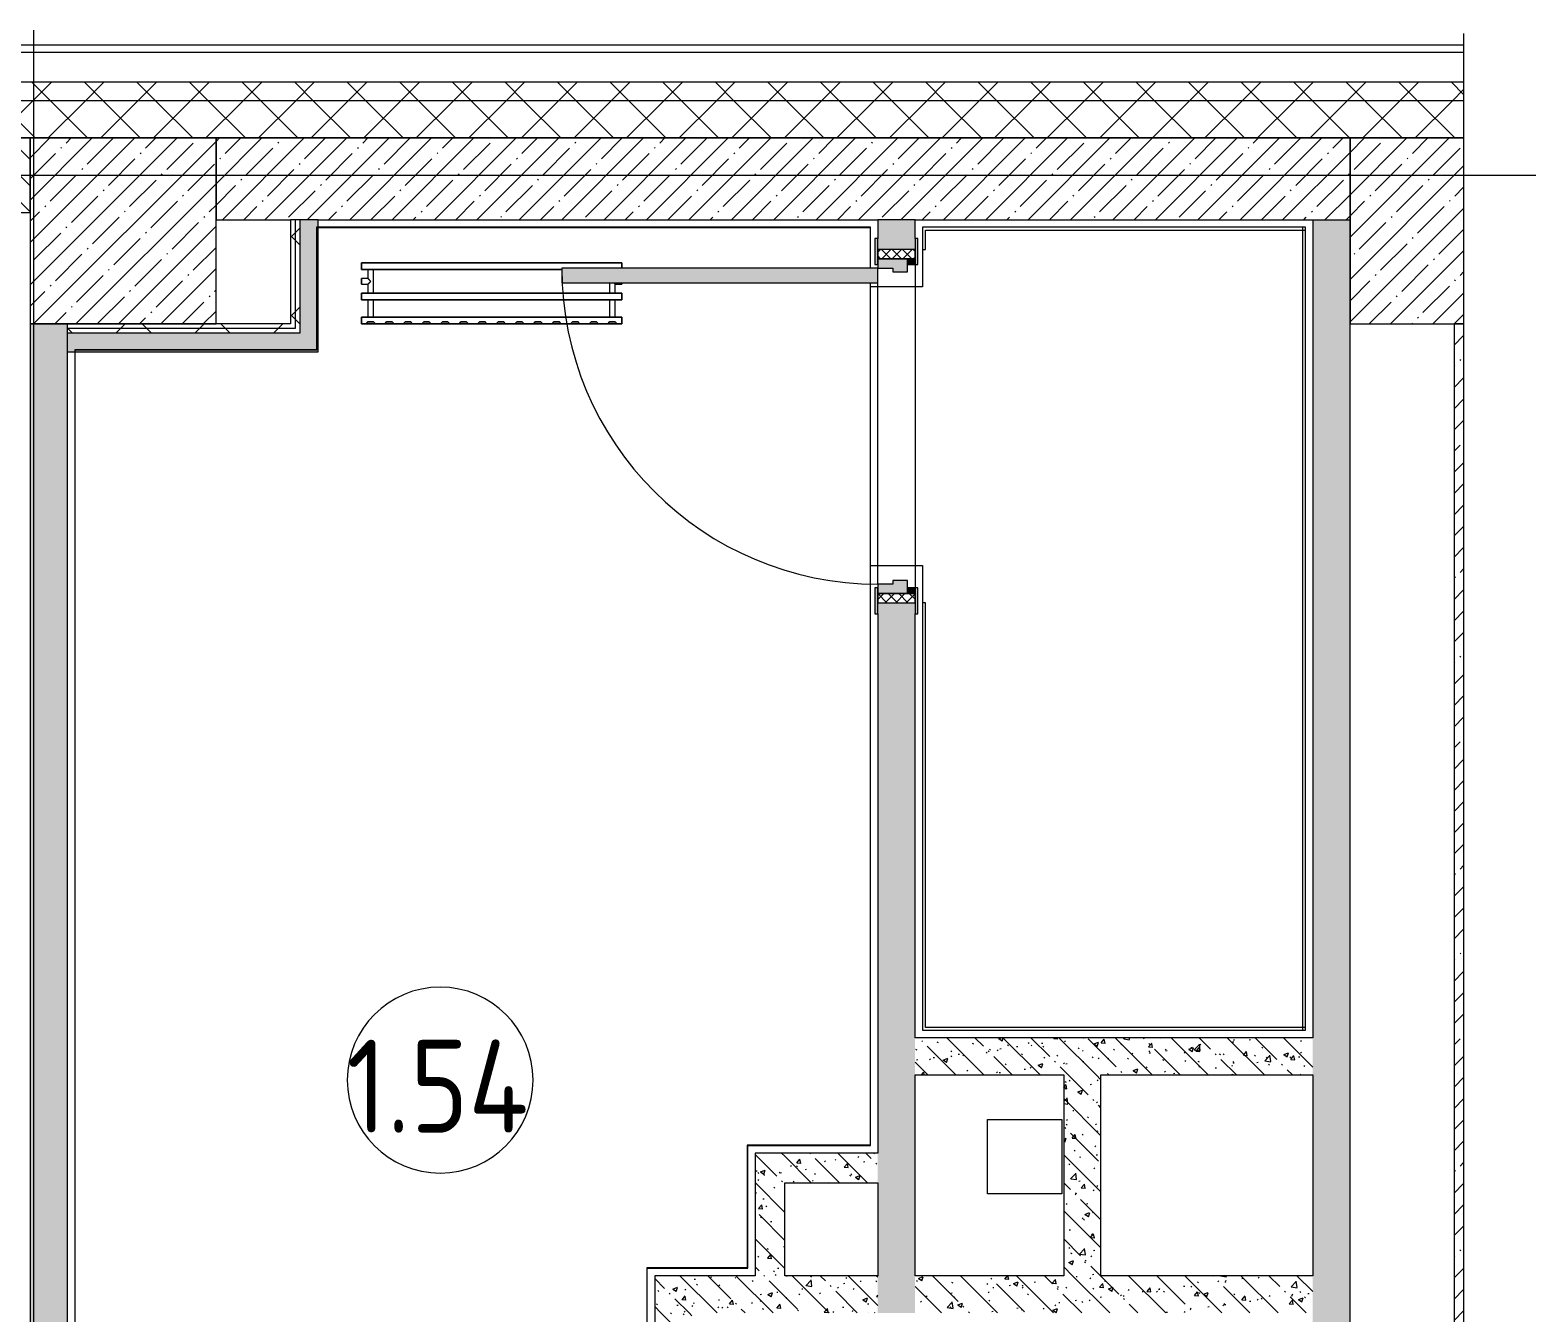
# Model space of a CAD drawing. Header units: millimetres. Extents: x -7229 to 200285, y -8553 to 29000.
# Drawn here: x 176806 to 180856, y 23940 to 27390 of the extents above; entities that cross this region are included whole.
import ezdxf

# ---------------------------------------------------------------- set-up
doc = ezdxf.new("R2010")
doc.units = ezdxf.units.MM
doc.linetypes.add('Осевая', pattern=[15875, 3175, -2381.25, 7937.5, -2381.25])
for name, color, linetype, lineweight in [('A-AREA-IDEN', 7, 'Continuous', 9), ('A-DETL-GENF', 7, 'Continuous', 9), ('A-WALL-2', 7, 'Continuous', 9), ('A-WALL-4', 7, 'Continuous', 13), ('I-WALL-7', 7, 'Continuous', 9), ('M-EQPM-2', 7, 'Continuous', 9), ('S-COLS-2', 7, 'Continuous', 9), ('Оси', 7, 'Continuous', 9), ('Оси-2', 7, 'Осевая', 9)]:
    doc.layers.add(name, color=color, linetype=linetype, lineweight=lineweight)
for name, color, linetype, lineweight, true_color in [('A-DOOR-5', 7, 'Continuous', 9, 0xaaaaaa), ('A-DOOR-6', 7, 'Continuous', 9, 0xe2e2e2), ('A-DOOR-FRAM-4', 7, 'Continuous', 9, 0xe2e2e2), ('A-DOOR-FRAM-5', 7, 'Continuous', 9, 0xaaaaaa), ('A-FLOR-3', 7, 'Continuous', 9, 0xaaaaaa), ('I-WALL-4', 7, 'Continuous', 9, 0xe7e7e7), ('I-WALL-8', 7, 'Continuous', 9, 0x787878)]:
    doc.layers.add(name, color=color, linetype=linetype, lineweight=lineweight, true_color=true_color)
doc.styles.add('GOST Common', font='GOST_Common.ttf', dxfattribs={"width": 0.9, "height": 250})
pattern_1 = [(45, (96155.96, 0), (-57.02463, 57.02463), []), (45, (96212.986, 0), (-57.02463, 57.02463), [100.806, -20.161, 3.353, -16.808])]
pattern_2 = [(135, (96155.96, 0), (-75.43415, -75.43415), [106.68, -17.78, 3.556, -17.78]), (135, (96155.96, 75.39), (-75.43415, -75.43415), []), (50, (96155.96, 0), (127.52922, -11.15758), [13.335, -146.685]), (355, (96155.96, 0), (-24.66966, 133.74002), [10.668, -117.348]), (100.451, (96166.59, -0.93), (102.85973, 122.58178), [11.333, -124.663]), (46.184, (96155.96, 35.56), (189.75516, -29.43036), [20.002, -220.027]), (96.636, (96171.77, 33.1), (166.1822, 173.1996), [17, -186.995]), (351.184, (96155.96, 35.56), (166.18393, 173.19757), [16.002, -176.022]), (21, (96173.74, 26.67), (106.13027, -71.58603), [13.335, -146.685]), (326, (96173.74, 26.67), (43.26188, 128.93175), [10.668, -117.348]), (71.451, (96182.58, 20.7), (149.39198, 57.34505), [11.333, -124.663]), (37.5, (96155.96, 0), (2.162228, 59.188357), [3.353, -112.573, 3.353, -115.773, -117.792]), (37.5, (96155.96, 0), (2.162228, 59.188357), [-235.052, 3.353, -114.44]), (7.5, (96155.96, 0), (46.773857, 70.126152), [3.353, -64.567, 3.353, -109.906, -44.894]), (7.5, (96155.96, 0), (46.773857, 70.126152), [-181.178, 3.353, -41.542]), (327.5, (96116.31, 0), (94.91367, -4.010093), [3.353, -41.097, 3.353, -135.331, -184.023]), (327.5, (96116.31, 0), (94.91367, -4.010093), [-183.134, 3.353, -180.67]), (317.5, (96098.53, 0), (103.69057, 17.79882), [3.353, -54.432, 3.353, -88.748, -130.683]), (317.5, (96098.53, 0), (103.69057, 17.79882), [-149.885, 3.353, -127.33])]
pattern_3 = [(45, (96155.96, 0), (-70.71068, 70.71068), []), (135, (96155.96, 0), (-70.71068, -70.71068), [])]
pattern_4 = [(45, (96155.96, 0), (-106.06602, 106.06602), []), (135, (96155.96, 0), (-106.06602, -106.06602), [])]

# ---------------------------------------------------------------- blocks, each defined once
blk = doc.blocks.new('110_Дверь_СКБ_1Ст_Внутренняя1 - Д-7_л__950x2100h_Туалет-32089464-План монтажа зашивок 1 этажа  в осях 12-23 лист 1')
at = {"layer": 'A-DOOR-5'}
h = blk.add_hatch(dxfattribs=at)
h.set_pattern_fill('FP_31', color=256, style=0, pattern_type=2)
h.set_pattern_definition([(135, (1826.41, 114.685), (-14.14214, -14.14214), []), (225, (1826.41, 114.685), (14.14214, -14.14214), [])])
h.paths.add_polyline_path([(462.5, -50), (487.5, -50), (487.5, 50), (462.5, 50)])
at = {"layer": 'A-DOOR-6'}
h = blk.add_hatch(color=256, dxfattribs=at)
h.paths.add_polyline_path([(-437.5, -30), (-402.5, -30), (-402.5, 10), (-412.5, 10), (-412.5, 50), (-437.5, 50)])
h.paths.add_polyline_path([(427.5, 10), (427.5, -30), (462.5, -30), (462.5, 50), (437.5, 50), (437.5, 10)])
at = {"layer": 'A-DOOR-FRAM-4'}
for points in [[(397.5, 668.3), (397.5, 50), (437.5, 50), (437.5, 900), (397.5, 900), (397.5, 747.3)], [(-492.5, 50), (-422.5, 50), (-422.5, 58), (-492.5, 58)], [(447.5, 58), (447.5, 50), (517.5, 50), (517.5, 58), (462.5, 58)], [(-437.5, -50), (-422.5, -50), (-422.5, -30), (-437.5, -30)], [(447.5, -50), (462.5, -50), (462.5, -30), (447.5, -30)], [(-492.5, -58), (-422.5, -58), (-422.5, -50), (-492.5, -50)], [(447.5, -58), (517.5, -58), (517.5, -50), (447.5, -50)]]:
    blk.add_hatch(color=256, dxfattribs=at).paths.add_polyline_path(points)
at = {"layer": 'A-DOOR-FRAM-5'}
h = blk.add_hatch(dxfattribs=at)
h.set_pattern_fill('FP_32', color=256, style=0, pattern_type=2)
h.set_pattern_definition([(45, (-296.384, 114.685), (-14.1421, 14.1421), []), (135, (-296.384, 114.685), (-14.1421, -14.1421), [])])
h.paths.add_polyline_path([(-462.5, -50), (-437.5, -50), (-437.5, 50), (-462.5, 50)])
at = {"layer": 'A-DOOR-5'}
for p, q in [((437.5, 900), (397.5, 900)), ((397.5, 900), (397.5, 50)), ((437.5, 50), (437.5, 900)), ((397.5, 50), (437.5, 50))]:
    blk.add_line(p, q, dxfattribs=at)
blk.add_arc((437.5, 50), 850, 90, 180, dxfattribs=at)
at = {"layer": 'A-DOOR-FRAM-5'}
for p, q in [((-422.5, 58), (-492.5, 58)), ((-492.5, 58), (-492.5, 50)), ((-492.5, 50), (-422.5, 50)), ((-437.5, 50), (-462.5, 50)), ((-462.5, 50), (-462.5, -50)), ((-412.5, 50), (-437.5, 50)), ((-437.5, 50), (-437.5, -30)), ((-437.5, -50), (-437.5, 50)), ((-422.5, 50), (-437.5, 50)), ((-437.5, 50), (-437.5, 49)), ((-437.5, 49), (-422.5, 49)), ((-422.5, 50), (-422.5, 58)), ((-422.5, 49), (-422.5, 50)), ((-412.5, 10), (-412.5, 50)), ((437.5, 50), (437.5, 10)), ((462.5, 50), (437.5, 50)), ((517.5, 58), (447.5, 58)), ((447.5, 58), (447.5, 50)), ((462.5, 50), (447.5, 50)), ((447.5, 50), (447.5, 49)), ((447.5, 50), (517.5, 50)), ((447.5, 49), (462.5, 49)), ((462.5, -30), (462.5, 50)), ((487.5, 50), (462.5, 50)), ((462.5, 50), (462.5, -50)), ((462.5, 49), (462.5, 50)), ((487.5, -50), (487.5, 50)), ((517.5, 50), (517.5, 58)), ((-402.5, 10), (-412.5, 10)), ((-402.5, -30), (-402.5, 10)), ((437.5, 10), (427.5, 10)), ((427.5, 10), (427.5, -30)), ((-437.5, -30), (-402.5, -30)), ((-422.5, -30), (-437.5, -30)), ((-437.5, -30), (-437.5, -50)), ((-422.5, -50), (-422.5, -30)), ((427.5, -30), (462.5, -30)), ((462.5, -30), (447.5, -30)), ((447.5, -30), (447.5, -50)), ((462.5, -50), (462.5, -30)), ((-422.5, -50), (-492.5, -50)), ((-492.5, -50), (-492.5, -58)), ((-492.5, -58), (-422.5, -58)), ((-462.5, -50), (-437.5, -50)), ((-437.5, -50), (-422.5, -50)), ((-422.5, -58), (-422.5, -50)), ((447.5, -50), (462.5, -50)), ((517.5, -50), (447.5, -50)), ((447.5, -50), (447.5, -58)), ((447.5, -58), (517.5, -58)), ((462.5, -50), (487.5, -50)), ((517.5, -58), (517.5, -50))]:
    blk.add_line(p, q, dxfattribs=at)
blk = doc.blocks.new('radiator_prado_classic_z_tip_30_po exemplyaru - Classic Z Тип 30-500-V198-План монтажа зашивок 1 этажа  в осях 12-23 лист 1')
at = {"layer": 'M-EQPM-2'}
for p, q in [((0, 228), (0, 210)), ((700, 228), (0, 228)), ((0, 210), (0, 228)), ((0, 228), (12.5, 228)), ((0, 210), (700, 210)), ((17.5, 210), (0, 210)), ((12.5, 228), (37.5, 228)), ((37.5, 228), (12.5, 228)), ((12.5, 228), (37.5, 228)), ((12.5, 228), (17.5, 223)), ((12.5, 228), (17.5, 223)), ((32.5, 223), (17.5, 223)), ((17.5, 223), (32.5, 223)), ((17.5, 210), (17.5, 164)), ((17.5, 210), (17.5, 164)), ((30.3, 210), (17.5, 210)), ((17.5, 210), (32.5, 210)), ((32.5, 210), (17.5, 210)), ((17.5, 210), (21.3, 210)), ((31.5, 210), (18.5, 210)), ((21.3, 210), (30.3, 210)), ((31.5, 210), (30.3, 210)), ((30.3, 210), (32.5, 210)), ((32.5, 210), (31.5, 210)), ((32.5, 223), (37.5, 228)), ((37.5, 228), (32.5, 223)), ((32.5, 164), (32.5, 210)), ((32.5, 164), (32.5, 210)), ((667.5, 210), (32.5, 210)), ((37.5, 228), (62.5, 228)), ((62.5, 228), (87.5, 228)), ((87.5, 228), (62.5, 228)), ((62.5, 228), (87.5, 228)), ((62.5, 228), (67.5, 223)), ((62.5, 228), (67.5, 223)), ((82.5, 223), (67.5, 223)), ((67.5, 223), (82.5, 223)), ((82.5, 223), (87.5, 228)), ((87.5, 228), (82.5, 223)), ((87.5, 228), (112.5, 228)), ((112.5, 228), (137.5, 228)), ((137.5, 228), (112.5, 228)), ((112.5, 228), (137.5, 228)), ((112.5, 228), (117.5, 223)), ((112.5, 228), (117.5, 223)), ((132.5, 223), (117.5, 223)), ((117.5, 223), (132.5, 223)), ((132.5, 223), (137.5, 228)), ((137.5, 228), (132.5, 223)), ((137.5, 228), (162.5, 228)), ((162.5, 228), (187.5, 228)), ((187.5, 228), (162.5, 228)), ((162.5, 228), (187.5, 228)), ((162.5, 228), (167.5, 223)), ((162.5, 228), (167.5, 223)), ((182.5, 223), (167.5, 223)), ((167.5, 223), (182.5, 223)), ((182.5, 223), (187.5, 228)), ((187.5, 228), (182.5, 223)), ((187.5, 228), (212.5, 228)), ((212.5, 228), (237.5, 228)), ((237.5, 228), (212.5, 228)), ((212.5, 228), (237.5, 228)), ((212.5, 228), (217.5, 223)), ((212.5, 228), (217.5, 223)), ((232.5, 223), (217.5, 223)), ((217.5, 223), (232.5, 223)), ((232.5, 223), (237.5, 228)), ((237.5, 228), (232.5, 223)), ((237.5, 228), (262.5, 228)), ((262.5, 228), (287.5, 228)), ((287.5, 228), (262.5, 228)), ((262.5, 228), (287.5, 228)), ((262.5, 228), (267.5, 223)), ((262.5, 228), (267.5, 223)), ((282.5, 223), (267.5, 223)), ((267.5, 223), (282.5, 223)), ((282.5, 223), (287.5, 228)), ((287.5, 228), (282.5, 223)), ((287.5, 228), (312.5, 228)), ((312.5, 228), (337.5, 228)), ((337.5, 228), (312.5, 228)), ((312.5, 228), (337.5, 228)), ((312.5, 228), (317.5, 223)), ((312.5, 228), (317.5, 223)), ((332.5, 223), (317.5, 223)), ((317.5, 223), (332.5, 223)), ((332.5, 223), (337.5, 228)), ((337.5, 228), (332.5, 223)), ((337.5, 228), (362.5, 228)), ((362.5, 228), (387.5, 228)), ((387.5, 228), (362.5, 228)), ((362.5, 228), (387.5, 228)), ((362.5, 228), (367.5, 223)), ((362.5, 228), (367.5, 223)), ((382.5, 223), (367.5, 223)), ((367.5, 223), (382.5, 223)), ((382.5, 223), (387.5, 228)), ((387.5, 228), (382.5, 223)), ((387.5, 228), (412.5, 228)), ((412.5, 228), (437.5, 228)), ((437.5, 228), (412.5, 228)), ((412.5, 228), (437.5, 228)), ((412.5, 228), (417.5, 223)), ((412.5, 228), (417.5, 223)), ((432.5, 223), (417.5, 223)), ((417.5, 223), (432.5, 223)), ((432.5, 223), (437.5, 228)), ((437.5, 228), (432.5, 223)), ((437.5, 228), (462.5, 228)), ((462.5, 228), (487.5, 228)), ((487.5, 228), (462.5, 228)), ((462.5, 228), (487.5, 228)), ((462.5, 228), (467.5, 223)), ((462.5, 228), (467.5, 223)), ((482.5, 223), (467.5, 223)), ((467.5, 223), (482.5, 223)), ((482.5, 223), (487.5, 228)), ((487.5, 228), (482.5, 223)), ((487.5, 228), (512.5, 228)), ((512.5, 228), (537.5, 228)), ((537.5, 228), (512.5, 228)), ((512.5, 228), (537.5, 228)), ((512.5, 228), (517.5, 223)), ((512.5, 228), (517.5, 223)), ((532.5, 223), (517.5, 223)), ((517.5, 223), (532.5, 223)), ((532.5, 223), (537.5, 228)), ((537.5, 228), (532.5, 223)), ((537.5, 228), (562.5, 228)), ((562.5, 228), (587.5, 228)), ((587.5, 228), (562.5, 228)), ((562.5, 228), (587.5, 228)), ((562.5, 228), (567.5, 223)), ((562.5, 228), (567.5, 223)), ((582.5, 223), (567.5, 223)), ((567.5, 223), (582.5, 223)), ((582.5, 223), (587.5, 228)), ((587.5, 228), (582.5, 223)), ((587.5, 228), (612.5, 228)), ((612.5, 228), (637.5, 228)), ((637.5, 228), (612.5, 228)), ((612.5, 228), (637.5, 228)), ((612.5, 228), (617.5, 223)), ((617.5, 223), (612.5, 228)), ((632.5, 223), (617.5, 223)), ((617.5, 223), (632.5, 223)), ((632.5, 223), (637.5, 228)), ((637.5, 228), (632.5, 223)), ((637.5, 228), (662.5, 228)), ((662.5, 228), (687.5, 228)), ((687.5, 228), (662.5, 228)), ((662.5, 228), (687.5, 228)), ((662.5, 228), (667.5, 223)), ((662.5, 228), (667.5, 223)), ((682.5, 223), (667.5, 223)), ((667.5, 223), (682.5, 223)), ((667.5, 210), (667.5, 164)), ((667.5, 210), (667.5, 164)), ((682.5, 210), (667.5, 210)), ((667.5, 210), (667.8, 210)), ((682.5, 210), (667.5, 210)), ((667.5, 210), (682.5, 210)), ((667.8, 210), (675, 210)), ((681.5, 210), (668.5, 210)), ((675, 210), (682.5, 210)), ((682.5, 223), (687.5, 228)), ((687.5, 228), (682.5, 223)), ((682.5, 164), (682.5, 210)), ((682.5, 164), (682.5, 210)), ((700, 210), (682.5, 210)), ((687.5, 228), (700, 228)), ((700, 210), (700, 228)), ((700, 228), (700, 210)), ((700, 164), (0, 164)), ((0, 164), (0, 146)), ((0, 146), (0, 164)), ((0, 164), (17.5, 164)), ((32.5, 164), (17.5, 164)), ((17.5, 164), (32.5, 164)), ((32.5, 164), (17.5, 164)), ((17.5, 164), (32.5, 164)), ((18.5, 164), (31.5, 164)), ((32.5, 164), (667.5, 164)), ((682.5, 164), (667.5, 164)), ((667.5, 164), (682.5, 164)), ((682.5, 164), (667.5, 164)), ((667.5, 164), (682.5, 164)), ((668.5, 164), (681.5, 164)), ((682.5, 164), (700, 164)), ((700, 146), (700, 164)), ((700, 164), (700, 146)), ((0, 146), (700, 146)), ((17.5, 146), (0, 146)), ((17.5, 121.5), (0, 121.5)), ((17.5, 146), (17.5, 121.5)), ((17.5, 146), (17.5, 121.5)), ((17.5, 146), (32.5, 146)), ((32.5, 146), (17.5, 146)), ((17.5, 146), (32.5, 146)), ((19.7, 146), (17.5, 146)), ((31.5, 146), (18.5, 146)), ((32.5, 146), (19.7, 146)), ((32.5, 118.3), (32.5, 146)), ((32.5, 118.3), (32.5, 146)), ((667.5, 146), (32.5, 146)), ((667.5, 146), (667.5, 82)), ((667.5, 146), (667.5, 82)), ((667.5, 146), (682.5, 146)), ((682.5, 146), (667.5, 146)), ((667.5, 146), (682.5, 146)), ((682.5, 146), (667.5, 146)), ((681.5, 146), (668.5, 146)), ((682.5, 121.5), (682.5, 146)), ((682.5, 121.5), (682.5, 146)), ((700, 146), (682.5, 146)), ((700, 121.5), (700, 106.5)), ((700, 121.2), (700, 121.5)), ((17.5, 121.5), (0, 121.5)), ((0, 121.5), (0, 121.2)), ((0, 119.3), (0, 121.5)), ((0, 121.2), (0, 119.3)), ((0, 121.2), (0, 120.5)), ((0, 120.5), (0, 121.2)), ((0, 121.2), (0, 121.2)), ((0, 120.5), (0, 119.3)), ((0, 119.3), (0, 120.5)), ((700, 82), (161.2, 82)), ((161.2, 82), (667.5, 82)), ((682.5, 82), (667.5, 82)), ((667.5, 82), (682.5, 82)), ((682.5, 82), (667.5, 82)), ((667.5, 82), (682.5, 82)), ((668.5, 82), (681.5, 82)), ((700, 121.5), (682.5, 121.5)), ((700, 121.5), (682.5, 121.5)), ((682.5, 82), (682.5, 106.5)), ((682.5, 106.5), (700, 106.5)), ((682.5, 82), (682.5, 106.5)), ((682.5, 106.5), (700, 106.5)), ((682.5, 82), (700, 82)), ((700, 121.5), (700, 121.2)), ((700, 121.2), (700, 121.5)), ((700, 106.8), (700, 121.2)), ((700, 121.2), (700, 106.8)), ((700, 106.8), (700, 121.2)), ((700, 106.5), (700, 106.8)), ((700, 106.8), (700, 106.5)), ((700, 106.5), (700, 106.8)), ((700, 64), (700, 82)), ((700, 82), (700, 64)), ((0, 78.3), (0, 64)), ((0, 64), (0, 78.3)), ((700, 64), (0, 64)), ((0, 64), (700, 64))]:
    blk.add_line(p, q, dxfattribs=at)
for points, knots in [([(17.8, 121.2), (17.7, 121.3), (17.7, 121.3), (17.5, 121.5), (17.5, 121.5), (17.5, 121.5)], [0.8571429, 0.8571429, 0.8571429, 0.8571429, 0.8928571, 0.9285714, 1, 1, 1, 1]), ([(17.5, 121.5), (17.5, 121.5), (17.5, 121.5), (17.7, 121.3), (17.7, 121.3), (17.8, 121.2)], [0, 0, 0, 0, 0.0714286, 0.1071429, 0.1428571, 0.1428571, 0.1428571, 0.1428571]), ([(675, 114), (675.5, 114.5), (676.4, 115.4), (677.6, 116.6), (678.4, 117.4), (678.9, 117.9), (679.2, 118.2), (679.5, 118.5), (679.8, 118.8), (680.1, 119.2), (680.4, 119.4), (680.7, 119.7), (681, 120), (681.3, 120.3), (681.5, 120.5), (681.7, 120.7), (681.9, 120.9), (682.1, 121.1), (682.2, 121.2), (682.3, 121.3), (682.5, 121.5), (682.5, 121.5), (682.5, 121.5)], [0, 0, 0, 0, 0.142857, 0.285714, 0.357143, 0.392857, 0.428571, 0.464286, 0.5, 0.535714, 0.571429, 0.607143, 0.642857, 0.678571, 0.714286, 0.75, 0.785714, 0.821429, 0.857143, 0.892857, 0.928571, 1, 1, 1, 1]), ([(682.5, 121.5), (682.5, 121.5), (682.5, 121.5), (682.3, 121.3), (682.3, 121.3), (682.2, 121.2)], [0, 0, 0, 0, 0.0714286, 0.1071429, 0.1428571, 0.1428571, 0.1428571, 0.1428571]), ([(17.5, 121.5), (17.5, 121.5), (17.5, 121.5), (17.7, 121.3), (17.7, 121.3), (17.8, 121.2)], [0, 0, 0, 0, 0.0714286, 0.1071429, 0.1428571, 0.1428571, 0.1428571, 0.1428571]), ([(19.6, 119.4), (19.5, 119.5), (19.3, 119.7), (19, 120), (18.7, 120.3), (18.5, 120.5), (18.3, 120.7), (18.1, 120.9), (17.9, 121.1), (17.8, 121.2), (17.7, 121.3), (17.5, 121.5), (17.5, 121.5), (17.5, 121.5)], [0.5714286, 0.5714286, 0.5714286, 0.5714286, 0.6071429, 0.6428571, 0.6785714, 0.7142857, 0.75, 0.7857143, 0.8214286, 0.8571429, 0.8928571, 0.9285714, 1, 1, 1, 1]), ([(682.5, 106.5), (682.5, 106.5), (682.5, 106.5), (682.3, 106.7), (682.2, 106.8), (682.1, 106.9), (681.9, 107.1), (681.7, 107.3), (681.5, 107.5), (681.3, 107.7), (681, 108), (680.7, 108.3), (680.4, 108.6), (680.1, 108.8), (679.7, 109.3), (679.3, 109.7), (678.9, 110.1), (678.4, 110.6), (677.6, 111.4), (676.4, 112.6), (675.5, 113.5), (675, 114)], [0, 0, 0, 0, 0.071429, 0.107143, 0.142857, 0.178571, 0.214286, 0.25, 0.285714, 0.321429, 0.357143, 0.392857, 0.428571, 0.464286, 0.5, 0.571429, 0.607143, 0.642857, 0.714286, 0.857143, 1, 1, 1, 1]), ([(682.2, 121.2), (682.2, 121.2), (682.1, 121.1), (681.9, 120.9), (681.7, 120.7), (681.5, 120.5), (681.3, 120.3), (681, 120), (680.7, 119.7), (680.4, 119.4), (680.1, 119.2), (679.7, 118.7), (679.3, 118.3), (678.9, 117.9), (678.4, 117.4), (677.6, 116.6), (676.9, 115.9), (676.4, 115.4)], [0.1428571, 0.1428571, 0.1428571, 0.1428571, 0.1785714, 0.2142857, 0.25, 0.2857143, 0.3214286, 0.3571429, 0.3928571, 0.4285714, 0.4642857, 0.5, 0.5714286, 0.6071429, 0.6428571, 0.7142857, 0.8571429, 0.8571429, 0.8571429, 0.8571429]), ([(676.4, 115.4), (676.9, 115.9), (677.6, 116.6), (678.4, 117.4), (678.9, 117.9), (679.2, 118.2), (679.5, 118.5), (679.8, 118.8), (680.1, 119.2), (680.4, 119.4), (680.7, 119.7), (681, 120), (681.3, 120.3), (681.5, 120.5), (681.7, 120.7), (681.9, 120.9), (682.1, 121.1), (682.2, 121.2), (682.2, 121.2)], [0.1428571, 0.1428571, 0.1428571, 0.1428571, 0.2857143, 0.3571429, 0.3928571, 0.4285714, 0.4642857, 0.5, 0.5357143, 0.5714286, 0.6071429, 0.6428571, 0.6785714, 0.7142857, 0.75, 0.7857143, 0.8214286, 0.8571429, 0.8571429, 0.8571429, 0.8571429]), ([(682.2, 121.2), (682.2, 121.2), (682.1, 121.1), (681.9, 120.9), (681.7, 120.7), (681.5, 120.5), (681.3, 120.3), (681, 120), (680.7, 119.7), (680.4, 119.4), (680.1, 119.2), (679.7, 118.7), (679.3, 118.3), (678.9, 117.9), (678.4, 117.4), (678.1, 117.1), (677.9, 116.9)], [0.1428571, 0.1428571, 0.1428571, 0.1428571, 0.1785714, 0.2142857, 0.25, 0.2857143, 0.3214286, 0.3571429, 0.3928571, 0.4285714, 0.4642857, 0.5, 0.5714286, 0.6071429, 0.6428571, 0.7142857, 0.7142857, 0.7142857, 0.7142857]), ([(677.9, 111.1), (678.1, 110.9), (678.4, 110.6), (678.9, 110.1), (679.2, 109.8), (679.5, 109.5), (679.8, 109.2), (680.1, 108.8), (680.4, 108.6), (680.7, 108.3), (681, 108), (681.3, 107.7), (681.5, 107.5), (681.7, 107.3), (681.9, 107.1), (682.1, 106.9), (682.2, 106.8), (682.2, 106.8)], [0.2857143, 0.2857143, 0.2857143, 0.2857143, 0.3571429, 0.3928571, 0.4285714, 0.4642857, 0.5, 0.5357143, 0.5714286, 0.6071429, 0.6428571, 0.6785714, 0.7142857, 0.75, 0.7857143, 0.8214286, 0.8571429, 0.8571429, 0.8571429, 0.8571429]), ([(677.9, 111.1), (678.1, 110.9), (678.4, 110.6), (678.9, 110.1), (679.1, 109.9), (679.2, 109.8)], [0.2857143, 0.2857143, 0.2857143, 0.2857143, 0.3571429, 0.3928571, 0.4285714, 0.4285714, 0.4285714, 0.4285714]), ([(682.2, 106.8), (682.2, 106.8), (682.1, 106.9), (681.9, 107.1), (681.7, 107.3), (681.5, 107.5), (681.3, 107.7), (681, 108), (680.7, 108.3), (680.4, 108.6), (680.1, 108.8), (679.7, 109.3), (679.3, 109.7), (678.9, 110.1), (678.4, 110.6), (678.1, 110.9), (677.9, 111.1)], [0.1428571, 0.1428571, 0.1428571, 0.1428571, 0.1785714, 0.2142857, 0.25, 0.2857143, 0.3214286, 0.3571429, 0.3928571, 0.4285714, 0.4642857, 0.5, 0.5714286, 0.6071429, 0.6428571, 0.7142857, 0.7142857, 0.7142857, 0.7142857]), ([(682.5, 121.5), (682.5, 121.5), (682.5, 121.5), (682.3, 121.3), (682.3, 121.3), (682.2, 121.2)], [0, 0, 0, 0, 0.0714286, 0.1071429, 0.1428571, 0.1428571, 0.1428571, 0.1428571]), ([(682.2, 121.2), (682.3, 121.3), (682.3, 121.3), (682.5, 121.5), (682.5, 121.5), (682.5, 121.5)], [0.8571429, 0.8571429, 0.8571429, 0.8571429, 0.8928571, 0.9285714, 1, 1, 1, 1]), ([(682.2, 106.8), (682.3, 106.7), (682.3, 106.7), (682.5, 106.5), (682.5, 106.5), (682.5, 106.5)], [0.8571429, 0.8571429, 0.8571429, 0.8571429, 0.8928571, 0.9285714, 1, 1, 1, 1]), ([(682.2, 106.8), (682.3, 106.7), (682.3, 106.7), (682.5, 106.5), (682.5, 106.5), (682.5, 106.5)], [0.8571429, 0.8571429, 0.8571429, 0.8571429, 0.8928571, 0.9285714, 1, 1, 1, 1]), ([(682.5, 106.5), (682.5, 106.5), (682.5, 106.5), (682.3, 106.7), (682.3, 106.7), (682.2, 106.8)], [0, 0, 0, 0, 0.0714286, 0.1071429, 0.1428571, 0.1428571, 0.1428571, 0.1428571])]:
    blk.add_open_spline(points, degree=3, knots=knots, dxfattribs=at)
for points in [[(19.6, 119.4), (19.5, 119.5), (19.3, 119.7), (19, 120), (18.7, 120.3), (18.5, 120.5), (18.3, 120.7), (18.1, 120.9), (17.9, 121.1), (17.8, 121.2), (17.8, 121.2)], [(17.8, 121.2), (17.8, 121.2), (17.9, 121.1), (18.1, 120.9), (18.3, 120.7), (18.5, 120.5), (18.7, 120.3), (19, 120), (19.3, 119.7), (19.5, 119.5), (19.6, 119.4)], [(17.8, 121.2), (17.8, 121.2), (17.9, 121.1), (18.1, 120.9), (18.3, 120.7), (18.5, 120.5), (18.7, 120.3), (19, 120), (19.3, 119.7), (19.5, 119.5), (19.6, 119.4)], [(676.4, 115.4), (676, 115), (675.5, 114.5), (675, 114)], [(676.4, 115.4), (676, 115), (675.5, 114.5), (675, 114)], [(675, 114), (675.5, 114.5), (676, 115), (676.4, 115.4)], [(675, 114), (675.5, 113.5), (676.4, 112.6), (677.4, 111.6), (677.9, 111.1)], [(675, 114), (675.5, 113.5), (676.4, 112.6), (677.4, 111.6), (677.9, 111.1)], [(677.9, 111.1), (677.4, 111.6), (676.4, 112.6), (675.5, 113.5), (675, 114)], [(677.9, 116.9), (677.4, 116.4), (676.9, 115.9), (676.4, 115.4)], [(679.2, 109.8), (679.3, 109.7), (679.5, 109.5), (679.8, 109.2), (680.1, 108.8), (680.3, 108.7), (680.4, 108.6)], [(680.4, 108.6), (680.5, 108.5), (680.7, 108.3), (681, 108), (681.3, 107.7), (681.5, 107.5), (681.7, 107.3), (681.9, 107.1), (682.1, 106.9), (682.2, 106.8), (682.2, 106.8)]]:
    blk.add_open_spline(points, degree=3, dxfattribs=at)
blk = doc.blocks.new('DET_L_Линия разрыва - М100-V226-План монтажа зашивок 1 этажа  в осях 12-23 лист 1')
at = {"layer": 'A-DETL-GENF'}
blk.add_line((24079.7, 0), (12339.9, 0), dxfattribs=at)
blk = doc.blocks.new('Марка_Помещения - Номер-25198446-План монтажа зашивок 1 этажа  в осях 12-23 лист 1')
at = {"layer": 'A-AREA-IDEN'}
for start, end in [(360, 180), (180, 360)]:
    blk.add_arc((0, 0), 2.5, start, end, dxfattribs=at)

msp = doc.modelspace()

# ---------------------------------------------------------------- hatches: boundary and pattern name
at = {"layer": 'A-WALL-2'}
h = msp.add_hatch(dxfattribs=at)
h.set_pattern_fill('FP_133', color=256, style=0, pattern_type=2)
h.set_pattern_definition(pattern_3)
h.paths.add_polyline_path([(178830.4, 27200), (180661.6, 27200), (180661.6, 27250), (176506, 27250), (176506, 27200), (178104.9, 27200)])
h.paths.add_polyline_path([(172906, 27200), (173406, 27200), (173406, 27250), (172506, 27250), (172506, 27200)])
h.paths.add_polyline_path([(170406, 27200), (170406, 27250), (169066, 27250), (169066, 27200), (170124.4, 27200)])
h.paths.add_polyline_path([(166496.9, 27200), (166966, 27200), (166966, 27250), (164366, 27250), (164366, 27200), (166466, 27200)])
h.paths.add_polyline_path([(162916, 27200), (163266, 27200), (163266, 27250), (162316, 27250), (162316, 27200), (162869.4, 27200)])
h.paths.add_polyline_path([(157216, 27200), (157216, 27250), (156161, 27250), (156161, 27200), (156916, 27200)])
h.paths.add_polyline_path([(153016, 27200), (153861, 27200), (153861, 27250), (153016, 27250), (153016, 27206.1)])
h.paths.add_polyline_path([(150016, 27200), (150916, 27200), (150916, 27250), (150016, 27250), (150016, 27210)])
h.paths.add_polyline_path([(147916, 27200), (147916, 27250), (147016, 27250), (147016, 27200), (147633.9, 27200)])
h.paths.add_polyline_path([(144006.4, 27200), (144916, 27200), (144916, 27250), (143816, 27250), (143816, 27200)])
h.paths.add_polyline_path([(138916, 27200), (140716, 27200), (140716, 27250), (138316, 27250), (138316, 27200)])
h = msp.add_hatch(dxfattribs=at)
h.set_pattern_fill('FP_133', color=256, style=0, pattern_type=2)
h.set_pattern_definition(pattern_3)
h.paths.add_polyline_path([(180256, 27100), (180661.6, 27100), (180661.6, 27200), (176506, 27200), (176506, 27100), (179581.1, 27100)])
h.paths.add_polyline_path([(166466, 27100), (166966, 27100), (166966, 27200), (164366, 27200), (164366, 27110), (164398, 27110), (164398, 27102), (164366, 27102), (164366, 27100), (166132.6, 27100)])
h.paths.add_polyline_path([(169066, 27100), (170406, 27100), (170406, 27200), (169066, 27200), (169066, 27140)])
h.paths.add_polyline_path([(173026.4, 27100), (173406, 27100), (173406, 27200), (172506, 27200), (172506, 27100), (172906, 27100)])
h.paths.add_polyline_path([(153437.9, 27100), (153861, 27100), (153861, 27200), (153016, 27200), (153016, 27100)])
h.paths.add_polyline_path([(162316, 27100), (163266, 27100), (163266, 27102), (163234, 27102), (163234, 27110), (163266, 27110), (163266, 27200), (162316, 27200), (162316, 27140)])
h.paths.add_polyline_path([(138936, 27100), (140716, 27100), (140716, 27200), (138316, 27200), (138316, 27100), (138927.9, 27100)])
h.paths.add_polyline_path([(147916, 27100), (147916, 27200), (147016, 27200), (147016, 27100), (147633.9, 27100)])
h.paths.add_polyline_path([(156316, 27100), (157216, 27100), (157216, 27200), (156161, 27200), (156161, 27100)])
h.paths.add_polyline_path([(150535.9, 27100), (150916, 27100), (150916, 27200), (150016, 27200), (150016, 27100), (150316, 27100)])
h.paths.add_polyline_path([(144916, 27100), (144916, 27200), (143816, 27200), (143816, 27100), (144913.3, 27100)])
h = msp.add_hatch(dxfattribs=at)
h.set_pattern_fill('FP_137', color=256, style=0, pattern_type=2)
h.set_pattern_definition([(135, (96155.96, 0), (-35.35534, -35.35534), [])])
h.paths.add_polyline_path([(153506, 26900), (153861, 26900), (153861, 27100), (153016, 27100), (153016, 26900), (153437.9, 26900)])
h.paths.add_polyline_path([(147556, 26900), (147916, 26900), (147916, 27100), (147016, 27100), (147016, 26900), (147497.8, 26900)])
h.paths.add_polyline_path([(176806, 26900), (176806, 27100), (176506, 27100), (176506, 26900), (176653.9, 26900)])
h.paths.add_polyline_path([(156916, 26900), (157216, 26900), (157216, 27100), (156916, 27100), (156916, 26953.9)])
h.paths.add_polyline_path([(138936, 26900), (140716, 26900), (140716, 27100), (138916, 27100), (138916, 26900), (138927.9, 26900)])
h.paths.add_polyline_path([(163216, 26900), (163216, 27100), (162916, 27100), (162916, 26900)])
h.paths.add_polyline_path([(172906, 26900), (172906, 27100), (172506, 27100), (172506, 26900), (172584.1, 26900)])
h.paths.add_polyline_path([(150016, 26900), (150316, 26900), (150316, 27100), (150016, 27100), (150016, 26969.4)])
h.paths.add_polyline_path([(143825, 26900), (144316, 26900), (144316, 27100), (143816, 27100), (143816, 26900)])
h.paths.add_polyline_path([(170406, 26900), (170406, 27100), (170196, 27100), (170196, 26900)])
h.paths.add_polyline_path([(169696, 26900), (169696, 27100), (169066, 27100), (169066, 26900), (169398.9, 26900)])
h.paths.add_polyline_path([(166466, 26900), (166466, 27100), (164366, 27100), (164362, 26900), (165045.9, 26900)])
h.paths.add_polyline_path([(156161, 26900), (156316, 26900), (156316, 27100), (156161, 27100), (156161, 26936.5)])
at = {"layer": 'I-WALL-4'}
for points in [[(177576, 26575), (177581, 26575), (177581, 26880), (177531, 26880), (177531, 26575), (177560.7, 26575)], [(176926, 26525), (177581, 26525), (177581, 26575), (176906, 26575), (176906, 26525)]]:
    msp.add_hatch(color=256, dxfattribs=at).paths.add_polyline_path(points)
at = {"layer": 'I-WALL-7'}
h = msp.add_hatch(dxfattribs=at)
h.set_pattern_fill('FP_117', color=256, style=0, pattern_type=2)
h.set_pattern_definition(pattern_1)
h.paths.add_polyline_path([(179555.9, 26880), (180356, 26880), (180356, 27100), (177306, 27100), (177306, 26880), (179206, 26880)])
h = msp.add_hatch(dxfattribs=at)
h.set_pattern_fill('FP_179', color=256, style=0, pattern_type=2)
h.set_pattern_definition(pattern_4)
h.paths.add_polyline_path([(177506, 26600), (177518.5, 26600), (177518.5, 26880), (177506, 26880), (177506, 26827.7)])
h = msp.add_hatch(dxfattribs=at)
h.set_pattern_fill('FP_179', color=256, style=0, pattern_type=2)
h.set_pattern_definition(pattern_4)
h.paths.add_polyline_path([(177531, 26587.5), (177531, 26880), (177518.5, 26880), (177518.5, 26587.5), (177528.7, 26587.5)])
h = msp.add_hatch(dxfattribs=at)
h.set_pattern_fill('FP_179', color=256, style=0, pattern_type=2)
h.set_pattern_definition(pattern_4)
h.paths.add_polyline_path([(177110.8, 26587.5), (177518.5, 26587.5), (177518.5, 26600), (176906, 26600), (176906, 26587.5)])
h = msp.add_hatch(dxfattribs=at)
h.set_pattern_fill('FP_179', color=256, style=0, pattern_type=2)
h.set_pattern_definition(pattern_4)
h.paths.add_polyline_path([(177531, 26575), (177531, 26587.5), (176906, 26587.5), (176906, 26575), (177526.5, 26575)])
h = msp.add_hatch(dxfattribs=at)
h.set_pattern_fill('FP_117', color=256, style=0, pattern_type=2)
h.set_pattern_definition(pattern_1)
h.paths.add_polyline_path([(180661.6, 23200), (180661.6, 26600), (180636, 26600), (180636, 23200), (180644.8, 23200)])
at = {"layer": 'I-WALL-8'}
h = msp.add_hatch(dxfattribs=at)
h.set_pattern_fill('FP_138', color=256, style=0, pattern_type=2)
h.set_pattern_definition(pattern_2)
h.paths.add_polyline_path([(179186, 23940), (179186, 25850), (179086, 25850), (179086, 23940)])
h.paths.add_polyline_path([(179186, 26800), (179186, 26880), (179086, 26880), (179086, 26800)])
h = msp.add_hatch(dxfattribs=at)
h.set_pattern_fill('FP_138', color=256, style=0, pattern_type=2)
h.set_pattern_definition(pattern_2)
h.paths.add_polyline_path([(180281.4, 21800), (180356, 21800), (180356, 26880), (180256, 26880), (180256, 21800)])
h = msp.add_hatch(dxfattribs=at)
h.set_pattern_fill('FP_138', color=256, style=0, pattern_type=2)
h.set_pattern_definition(pattern_2)
h.paths.add_polyline_path([(176806, 23200), (176906, 23200), (176906, 26600), (176806, 26600), (176806, 23220)])
h = msp.add_hatch(dxfattribs=at)
h.set_pattern_fill('FP_138', color=256, style=0, pattern_type=2)
h.set_pattern_definition(pattern_2)
h.paths.add_polyline_path([(179686, 24580), (180256, 24580), (180256, 24680), (179186, 24680), (179186, 24580), (179639, 24580)])
h = msp.add_hatch(dxfattribs=at)
h.set_pattern_fill('FP_138', color=256, style=0, pattern_type=2)
h.set_pattern_definition(pattern_2)
h.paths.add_polyline_path([(179686, 24040), (179686, 24580), (179586, 24580), (179586, 24040)])
h = msp.add_hatch(dxfattribs=at)
h.set_pattern_fill('FP_138', color=256, style=0, pattern_type=2)
h.set_pattern_definition(pattern_2)
h.paths.add_polyline_path([(178830.4, 24040), (178836, 24040), (178836, 24370), (178756, 24370), (178756, 24040), (178820, 24040)])
h = msp.add_hatch(dxfattribs=at)
h.set_pattern_fill('FP_138', color=256, style=0, pattern_type=2)
h.set_pattern_definition(pattern_2)
h.paths.add_polyline_path([(179066, 24290), (179086, 24290), (179086, 24370), (178836, 24370), (178836, 24290)])
h = msp.add_hatch(dxfattribs=at)
h.set_pattern_fill('FP_138', color=256, style=0, pattern_type=2)
h.set_pattern_definition(pattern_2)
h.paths.add_polyline_path([(179086, 23940), (179086, 24040), (178486, 24040), (178486, 23940), (178945.8, 23940)])
h = msp.add_hatch(dxfattribs=at)
h.set_pattern_fill('FP_138', color=256, style=0, pattern_type=2)
h.set_pattern_definition(pattern_2)
h.paths.add_polyline_path([(180256, 23940), (180256, 24040), (179186, 24040), (179186, 23940), (180236, 23940)])
h = msp.add_hatch(dxfattribs=at)
h.set_pattern_fill('FP_138', color=256, style=0, pattern_type=2)
h.set_pattern_definition(pattern_2)
h.paths.add_polyline_path([(178586, 22800), (178586, 23940), (178486, 23940), (178486, 22800)])
at = {"layer": 'S-COLS-2'}
h = msp.add_hatch(dxfattribs=at)
h.set_pattern_fill('FP_117', color=256, style=0, pattern_type=2)
h.set_pattern_definition(pattern_1)
h.paths.add_polyline_path([(176906, 26600), (177306, 26600), (177306, 27100), (176806, 27100), (176806, 26600)])
h = msp.add_hatch(dxfattribs=at)
h.set_pattern_fill('FP_117', color=256, style=0, pattern_type=2)
h.set_pattern_definition(pattern_1)
h.paths.add_polyline_path([(180576.6, 26600), (180661.6, 26600), (180661.6, 27100), (180356, 27100), (180356, 26600), (180506.3, 26600)])

# ---------------------------------------------------------------- linework, layer by layer
at = {"layer": 'A-FLOR-3'}
for p, q in [((179066, 26750), (179066, 26800)), ((179206, 26800), (179206, 26700)), ((179066, 25850), (179066, 26710)), ((179206, 26700), (179066, 26700)), ((179066, 25950), (179206, 25950)), ((179206, 25950), (179206, 25850)), ((179381.1, 24459.9), (179581.1, 24459.9)), ((179381.1, 24259.9), (179381.1, 24459.9)), ((179581.1, 24459.9), (179581.1, 24259.9)), ((178736, 24060), (178736, 24390)), ((178736, 24390), (179066, 24390)), ((179581.1, 24259.9), (179381.1, 24259.9)), ((178466, 22820), (178466, 24060)), ((178466, 24060), (178736, 24060))]:
    msp.add_line(p, q, dxfattribs=at)
at = {"layer": 'A-WALL-2'}
for p, q in [((180661.6, 27350), (173406, 27350)), ((176806, 26900), (176806, 27100)), ((176806, 27100), (180661.6, 27100)), ((176506, 26900), (176806, 26900))]:
    msp.add_line(p, q, dxfattribs=at)
at = {"layer": 'A-WALL-4'}
for p, q in [((180661.6, 27330), (176506, 27330)), ((180661.6, 27250), (176506, 27250)), ((180661.6, 27200), (176506, 27200)), ((176806, 27100), (176506, 27100)), ((176506, 27100), (176806, 27100)), ((177581, 26880), (177506, 26880)), ((177518.5, 26880), (177518.5, 26587.5)), ((177531, 26880), (177531, 26575)), ((179186, 26880), (179086, 26880)), ((180256, 26880), (180356, 26880)), ((177518.5, 26587.5), (176906, 26587.5)), ((177531, 26575), (176906, 26575))]:
    msp.add_line(p, q, dxfattribs=at)
at = {"layer": 'I-WALL-7'}
for p, q in [((180356, 27100), (177306, 27100)), ((177306, 27100), (177306, 26880)), ((180356, 23200), (180356, 27100)), ((177306, 26880), (177506, 26880)), ((177506, 26880), (177506, 26600)), ((179066, 26860), (177576, 26860)), ((177576, 26860), (177576, 26530)), ((177577, 26859), (179065, 26859)), ((177577, 26529), (177577, 26859)), ((177581, 26880), (179086, 26880)), ((177581, 26525), (177581, 26880)), ((179065, 26859), (179065, 26800)), ((179066, 26800), (179066, 26860)), ((179086, 26880), (179086, 26830)), ((179186, 26830), (179186, 26880)), ((179186, 26880), (180256, 26880)), ((180236, 26860), (179206, 26860)), ((179206, 26860), (179206, 26800)), ((179214, 26852), (180236, 26852)), ((179214, 26800), (179214, 26852)), ((180228, 26860), (180228, 24700)), ((180236, 24708), (180236, 26860)), ((180256, 26880), (180256, 24680)), ((179065, 26800), (179066, 26800)), ((179206, 26800), (179214, 26800)), ((179186, 26760), (179186, 25890)), ((179086, 25900), (179086, 26710)), ((176806, 26600), (176806, 23200)), ((177506, 26600), (176806, 26600)), ((176906, 26600), (176906, 23200)), ((180636, 26600), (180636, 23200)), ((180661.6, 26600), (180636, 26600)), ((177576, 26530), (176926, 26530)), ((176926, 26530), (176926, 23220)), ((177577, 26529), (176926, 26529)), ((176927, 23221), (176927, 26529)), ((176906, 26525), (177581, 26525)), ((179066, 25850), (179065, 25850)), ((179065, 25850), (179065, 24391)), ((179066, 24390), (179066, 25850)), ((179206, 25850), (179206, 24700)), ((179214, 25850), (179206, 25850)), ((179214, 24708), (179214, 25850)), ((179086, 25820), (179086, 24370)), ((179186, 24680), (179186, 25820)), ((180236, 24708), (179214, 24708)), ((180236, 24700), (180236, 24708)), ((180256, 24680), (179186, 24680)), ((179206, 24700), (180236, 24700)), ((179186, 24040), (179186, 24580)), ((179186, 24580), (179586, 24580)), ((179586, 24580), (179586, 24040)), ((179686, 24580), (180256, 24580)), ((179686, 24040), (179686, 24580)), ((180256, 24580), (180256, 24040)), ((178735, 24391), (178735, 24061)), ((179065, 24391), (178735, 24391)), ((179086, 24370), (178756, 24370)), ((178756, 24370), (178756, 24040)), ((178836, 24290), (179086, 24290)), ((178836, 24040), (178836, 24290)), ((179086, 24290), (179086, 24040)), ((178465, 24061), (178465, 22821)), ((178735, 24061), (178465, 24061)), ((178756, 24040), (178486, 24040)), ((178486, 24040), (178486, 22800)), ((179086, 24040), (178836, 24040)), ((179586, 24040), (179186, 24040)), ((180256, 24040), (179686, 24040))]:
    msp.add_line(p, q, dxfattribs=at)
at = {"layer": 'S-COLS-2'}
for p, q in [((177306, 27100), (176806, 27100)), ((176806, 27100), (176806, 26600)), ((177306, 26600), (177306, 27100)), ((180661.6, 27100), (180356, 27100)), ((180356, 27100), (180356, 26600)), ((176806, 26600), (177306, 26600)), ((180356, 26600), (180661.6, 26600))]:
    msp.add_line(p, q, dxfattribs=at)
at = {"layer": 'Оси'}
for p, q in [((176816, 24890.1), (176816, 27390.1)), ((178356, 27000), (180856, 27000))]:
    msp.add_line(p, q, dxfattribs=at)
at = {"layer": 'Оси-2'}
for p, q in [((135332.1, 27000), (178356, 27000)), ((176816, 593.7), (176816, 24890.1))]:
    msp.add_line(p, q, dxfattribs=at)

# ---------------------------------------------------------------- block references
at = {"layer": 'A-AREA-IDEN', "xscale": 99.99999999999993, "yscale": 99.99999999999993, "zscale": 99.99999999999993}
msp.add_blockref('Марка_Помещения - Номер-25198446-План монтажа зашивок 1 этажа  в осях 12-23 лист 1', (177908.9, 24566.1), dxfattribs=at)
at = {"layer": 'A-DETL-GENF', "rotation": 90.00000000000031}
msp.add_blockref('DET_L_Линия разрыва - М100-V226-План монтажа зашивок 1 этажа  в осях 12-23 лист 1', (180661.6, 3301.1), dxfattribs=at)
at = {"layer": 'A-DOOR-5', "rotation": 90}
msp.add_blockref('110_Дверь_СКБ_1Ст_Внутренняя1 - Д-7_л__950x2100h_Туалет-32089464-План монтажа зашивок 1 этажа  в осях 12-23 лист 1', (179136, 26312.5), dxfattribs=at)
at = {"layer": 'M-EQPM-2', "rotation": 180}
msp.add_blockref('radiator_prado_classic_z_tip_30_po exemplyaru - Classic Z Тип 30-500-V198-План монтажа зашивок 1 этажа  в осях 12-23 лист 1', (178397.2, 26828.3), dxfattribs=at)

# ---------------------------------------------------------------- texts
at = {"layer": 'A-AREA-IDEN', "insert": (177658, 24674.7), "char_height": 250, "width": 627.721, "attachment_point": 1, "style": 'GOST Common'}
msp.add_mtext('1.54', dxfattribs=at)

doc.saveas('drawing.dxf')
